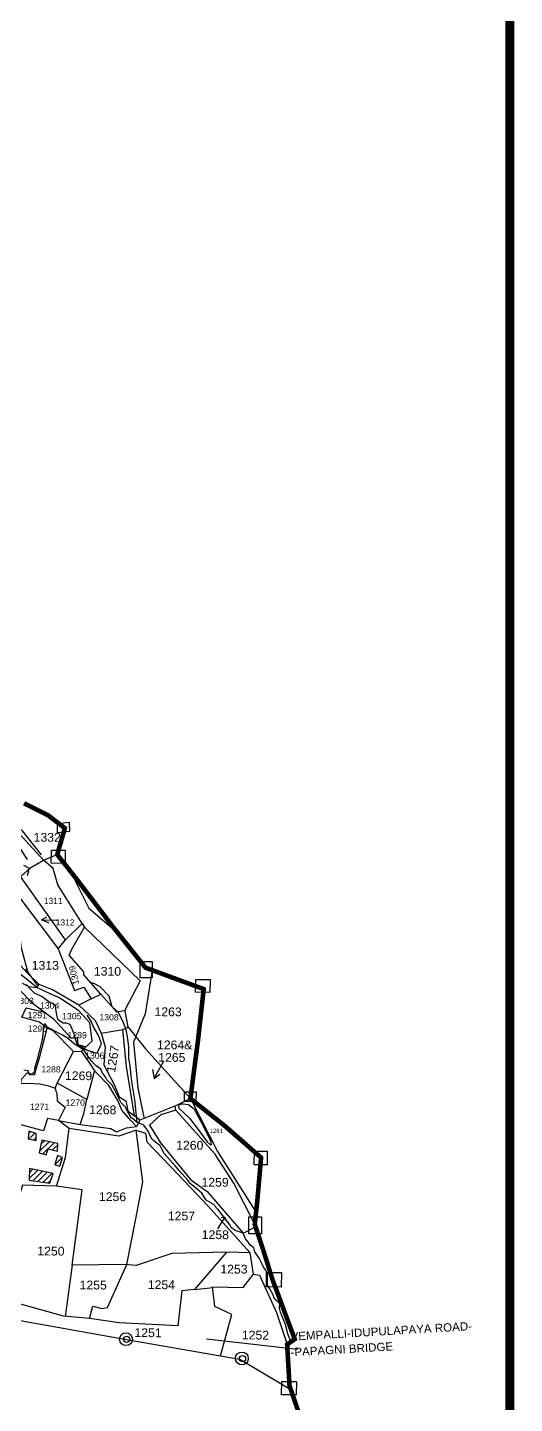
# Model space of a CAD drawing. Header units: inches. Extents: x 215816 to 245985, y 1583903 to 1595496.
# Drawn here: x 228231 to 229290, y 1586184 to 1589176 of the extents above; entities that cross this region are included whole.
import ezdxf
from ezdxf.enums import TextEntityAlignment as Align

# ---------------------------------------------------------------- set-up
doc = ezdxf.new("R2010")
doc.units = ezdxf.units.IN
doc.header["$MEASUREMENT"] = 0
doc.linetypes.add('ACAD_ISO03W100', pattern=[30, 12, -18])
for name, color, linetype in [('BOUNDRY STONES', 240, 'Continuous'), ('CSMark', 72, 'Continuous'), ('PLOTS', 7, 'Continuous'), ('PLOTS NO', 7, 'Continuous'), ('ROADS', 1, 'Continuous'), ('STREAMS', 4, 'Continuous'), ('text2', 7, 'Continuous'), ('VILLAGE', 7, 'Continuous'), ('VILLAGE BOUNDRY', 5, 'Continuous')]:
    doc.layers.add(name, color=color, linetype=linetype)
doc.styles.get("Standard").update_dxf_attribs({"font": 'arial.ttf'})
pattern_1 = [(44.589986, (200752.427, 1577799.459), (-6.2172097, 6.3068345), [])]

msp = doc.modelspace()

# ---------------------------------------------------------------- hatches: boundary and pattern name
at = {"layer": 'VILLAGE'}
h = msp.add_hatch(dxfattribs=at)
h.set_pattern_fill('ANSI31', color=30, scale=70.848506, angle=-0.41001423)
h.set_pattern_definition(pattern_1)
h.paths.add_polyline_path([(228231.78864, 1586758.90358), (228249.13163, 1586755.46122), (228249.24305, 1586771.03062), (228233.69696, 1586775.73639)])
h = msp.add_hatch(dxfattribs=at)
h.set_pattern_fill('ANSI31', color=30, scale=70.848506, angle=-0.41001423)
h.set_pattern_definition(pattern_1)
h.paths.add_polyline_path([(228256.36651, 1586728.81462), (228270.89109, 1586724.11621), (228275.28746, 1586737.70706), (228296.12443, 1586732.07417), (228296.66952, 1586748.91894), (228261.67168, 1586756.34361)])
h = msp.add_hatch(dxfattribs=at)
h.set_pattern_fill('ANSI31', color=30, scale=70.848506, angle=-0.41001423)
h.set_pattern_definition(pattern_1)
edge = h.paths.add_edge_path()
edge.add_line((228290.91796, 1586702.71287), (228301.11177, 1586699.57696))
edge.add_line((228301.11177, 1586699.57696), (228306.87718, 1586718.31837))
edge.add_line((228306.87718, 1586718.31837), (228295.82493, 1586722.81899))
edge.add_line((228295.82493, 1586722.81899), (228289.75021, 1586703.07211))
h = msp.add_hatch(dxfattribs=at)
h.set_pattern_fill('ANSI31', color=30, scale=70.848506, angle=-0.41001423)
h.set_pattern_definition(pattern_1)
h.paths.add_polyline_path([(228234.48843, 1586669.16853), (228279.13854, 1586662.72299), (228286.43933, 1586683.60123), (228234.9265, 1586694.69035)])

# ---------------------------------------------------------------- linework, layer by layer
at = {"color": 5, "const_width": 20}
msp.add_lwpolyline([(215826.3046, 1593914.89263), (229280.17091, 1593914.89263), (229280.17091, 1584434.03049), (215826.3046, 1584434.03049)], close=True, dxfattribs=at)
at = {"layer": 'BOUNDRY STONES'}
for points in [[(228295.78881, 1587444.87915), (228320.96474, 1587448.2415), (228322.23464, 1587427.68582), (228295.64432, 1587424.68784)], [(228282.62067, 1587386.87612), (228312.73051, 1587386.66065), (228312.52772, 1587358.32197), (228282.41787, 1587358.53744)], [(228475.72783, 1587144.95737), (228501.9411, 1587144.76978), (228501.68507, 1587108.9922), (228475.4718, 1587109.17979)], [(228596.60189, 1587105.83319), (228627.77444, 1587105.61011), (228627.57418, 1587077.62567), (228596.40163, 1587077.84875)], [(228572.17929, 1586861.22011), (228597.32986, 1586861.04012), (228597.1803, 1586840.14035), (228572.02972, 1586840.32033)], [(228724.29302, 1586732.24672), (228752.27746, 1586732.04646), (228752.06706, 1586702.64508), (228724.08261, 1586702.84534)], [(228712.29019, 1586589.56922), (228739.9204, 1586589.37149), (228739.65676, 1586552.53121), (228712.02655, 1586552.72894)], [(228750.74567, 1586468.49423), (228782.98092, 1586468.26354), (228782.75531, 1586436.73677), (228750.52006, 1586436.96745)], [(228783.76719, 1586231.61785), (228815.6482, 1586231.3897), (228815.44034, 1586202.34256), (228783.55932, 1586202.5707)]]:
    msp.add_lwpolyline(points, close=True, dxfattribs=at)
at = {"layer": 'BOUNDRY STONES', "color": 0}
for points in [[(228277.9452, 1587228.55911), (228260.9927, 1587235.76546), (228272.72803, 1587242.05801)], [(228260.9927, 1587235.76546), (228294.28557, 1587234.81871)], [(228502.38835, 1586910.25202), (228506.14043, 1586890.03282), (228518.25281, 1586899.51094)], [(228506.14043, 1586890.03282), (228527.31905, 1586928.84894)], [(228659.85349, 1586588.52746), (228644.0847, 1586563.13419)], [(228652.05529, 1586587.87476), (228659.85349, 1586588.52746), (228660.35104, 1586582.58293)]]:
    msp.add_lwpolyline(points, dxfattribs=at)
at = {"layer": 'PLOTS'}
for points in [[(228068.96956, 1587525.74964), (228124.27251, 1587487.64734), (228137.46563, 1587446.42211), (228159.52013, 1587458.9031), (228175.41776, 1587467.89981), (228204.00296, 1587432.53502), (228265.49498, 1587365.10044), (228295.36289, 1587377.36206)], [(228131.97291, 1587366.74783), (228144.00961, 1587359.57505), (228139.8482, 1587342.45032), (228203.40477, 1587318.45126), (228237.70941, 1587349.49511), (228265.49498, 1587365.10044)], [(228313.33048, 1587191.76429), (228349.24863, 1587227.64906), (228296.55639, 1587311.64227), (228286.24242, 1587346.91554), (228265.49498, 1587365.10044)], [(228211.2535, 1587287.04129), (228297.69261, 1587172.69561), (228313.33048, 1587191.76429), (228215.63148, 1587329.51577)], [(228232.88321, 1587117.4129), (228217.22771, 1587173.74417), (228206.77927, 1587260.78128), (228212.56313, 1587294.72779), (228199.13304, 1587297.46094)], [(228349.24863, 1587227.64906), (228354.34089, 1587219.53181), (228475.86706, 1587102.64824), (228441.65826, 1587037.43627), (228425.32506, 1587034.58895), (228390.20131, 1587074.11547), (228353.33231, 1587115.606), (228353.43671, 1587122.43353), (228321.62444, 1587158.41647), (228326.91017, 1587171.71733), (228354.34089, 1587219.53181)], [(228250.76395, 1587088.38083), (228255.95665, 1587094.68007), (228229.93515, 1587120.31744), (228197.88876, 1587155.03495), (228171.69987, 1587187.0328), (228166.65295, 1587182.90212), (228156.26516, 1587161.39786)], [(228297.69261, 1587172.69561), (228332.75042, 1587081.43356), (228353.31224, 1587089.33228), (228368.95468, 1587063.38956), (228390.20131, 1587074.11547)], [(228219.19502, 1587097.51157), (228233.47724, 1587090.58891), (228250.76395, 1587088.38083), (228184.87239, 1587141.29594), (228156.26516, 1587161.39786)], [(228212.68561, 1587084.08193), (228240.45151, 1587054.85747), (228287.39559, 1587020.35685), (228325.39336, 1586977.84468), (228338.41015, 1586979.42263), (228340.20023, 1586964.65598), (228357.74341, 1586959.06498)], [(228474.7693, 1586799.93453), (228467.49143, 1586785.929), (228455.72225, 1586799.16668), (228435.87127, 1586821.49457), (228426.92747, 1586842.35316), (228407.68211, 1586875.36076), (228378.41866, 1586904.8413), (228365.91946, 1586923.34281), (228348.21589, 1586949.54791), (228371.27694, 1586972.58366), (228366.17551, 1587011.41416), (228342.25519, 1587037.75725), (228300.1883, 1587065.47686), (228280.03098, 1587074.19926), (228250.76395, 1587088.38083)], [(228368.95468, 1587063.38956), (228342.58097, 1587050.07537), (228285.10802, 1587082.84075), (228255.95665, 1587094.68007)], [(228330.75465, 1586948.79388), (228286.83348, 1586994.12334), (228271.83035, 1587000.54371), (228256.49806, 1587012.90816), (228218.30015, 1587023.39374), (228227.73803, 1587044.12212), (228268.30412, 1587034.38774)], [(228342.58097, 1587050.07537), (228377.52925, 1587016.36755), (228390.86601, 1586989.03883), (228438.00568, 1586996.66767), (228449.35259, 1587002.14428), (228443.15476, 1587037.69715)], [(228177.14259, 1586898.90154), (228195.40122, 1586896.99342), (228201.15739, 1586889.84058), (228216.56638, 1586887.86529), (228230.20234, 1586902.45674), (228246.03525, 1586898.03), (228257.36052, 1586938.53653), (228273.58544, 1586999.79264)], [(228449.35259, 1587002.14428), (228487.06445, 1586954.57026), (228585.00067, 1586846.75707), (228554.60899, 1586831.28091), (228489.73114, 1586805.8088), (228474.7693, 1586799.93453), (228463.61595, 1586808.95981), (228445.84333, 1586916.22967), (228438.00568, 1586996.66767)], [(228390.86601, 1586989.03883), (228399.931, 1586959.42318), (228396.86945, 1586920.16993), (228419.37299, 1586877.3171), (228430.30146, 1586850.19092), (228444.70282, 1586842.12167), (228449.18931, 1586820.17925), (228463.61595, 1586808.95981)], [(228376.40611, 1586907.82032), (228359.55826, 1586844.35965), (228294.97278, 1586880.10054), (228330.75465, 1586948.79388), (228348.21589, 1586949.54791)], [(228467.17192, 1586778.01671), (228429.45255, 1586764.71452), (228320.9532, 1586781.34468), (228298.29461, 1586799.13831), (228274.44424, 1586803.4973), (228265.23882, 1586776.521), (228197.25075, 1586794.91295), (228207.39417, 1586856.64543), (228215.45293, 1586879.1794)], [(228216.56638, 1586887.86529), (228215.45293, 1586879.1794), (228232.39505, 1586880.22227), (228257.20752, 1586878.92565), (228274.16591, 1586875.44705), (228290.73236, 1586869.36003), (228294.97278, 1586880.10054)], [(228290.73236, 1586869.36003), (228292.00396, 1586862.56135), (228294.77522, 1586858.62467), (228295.21371, 1586841.64869), (228312.28391, 1586827.72445), (228298.29461, 1586799.13831), (228345.23797, 1586790.55874), (228353.06166, 1586814.56312), (228359.55826, 1586844.35965)], [(228585.00067, 1586846.75707), (228644.10506, 1586731.38072), (228727.88185, 1586598.86238)], [(228553.33328, 1586821.22824), (228520.729, 1586811.11308), (228495.90214, 1586788.93866), (228519.65203, 1586750.55831), (228585.1926, 1586670.87094), (228621.54147, 1586644.23035), (228700.10012, 1586553.86286), (228726.83635, 1586567.63476)], [(228725.06657, 1586572.9845), (228679.76455, 1586662.83838), (228637.9116, 1586726.71841), (228553.33328, 1586821.22824), (228552.01166, 1586830.26116)], [(228293.66175, 1586655.9712), (228313.52812, 1586718.62485), (228320.9532, 1586781.34468)], [(228345.23797, 1586790.55874), (228412.21701, 1586781.62415), (228424.29647, 1586774.45018), (228445.82193, 1586783.24881), (228467.49143, 1586785.929)], [(228365.64805, 1586368.57455), (228373.08668, 1586395.1095), (228392.18598, 1586389.75532), (228405.04599, 1586392.55655), (228446.58832, 1586485.71718), (228466.06736, 1586584.90019), (228481.85583, 1586665.2916), (228467.17192, 1586778.01671), (228487.47243, 1586771.18932), (228490.53907, 1586752.86418), (228558.086, 1586681.68135), (228622.77793, 1586613.50719), (228715.38188, 1586511.29175)], [(228327.5051, 1586484.62741), (228349.29027, 1586647.83872), (228293.66175, 1586655.9712), (228220.04105, 1586658.52671), (228145.27293, 1586418.70927)], [(227807.35712, 1586401.32183), (227867.39032, 1586533.84216), (227893.87277, 1586611.45237), (227954.92788, 1586567.76664), (228006.57713, 1586451.22957), (228043.6527, 1586434.22385), (228214.92159, 1586363.8319), (228446.31445, 1586323.0319), (228650.57726, 1586287.01556), (228692.89539, 1586279.55388), (228803.56896, 1586213.75805)], [(228663.30068, 1586512.82133), (228544.6675, 1586509.83076), (228467.15037, 1586483.36651), (228442.75108, 1586486.15585), (228327.5051, 1586484.62741), (228312.60704, 1586373.01332)], [(228722.35199, 1586464.68285), (228715.38188, 1586511.29175), (228663.30068, 1586512.82133), (228594.09238, 1586431.6569), (228633.58051, 1586436.0441)], [(228650.57726, 1586287.01556), (228675.06448, 1586376.83942), (228638.23109, 1586394.18535), (228633.45695, 1586437.15619), (228699.9705, 1586435.75685), (228722.35199, 1586464.68285), (228735.26994, 1586462.28197), (228772.57469, 1586381.68181), (228795.50867, 1586311.88056)], [(228594.09238, 1586431.6569), (228566.25332, 1586428.56393), (228557.95413, 1586352.09864), (228430.26216, 1586359.12605), (228365.64805, 1586368.57455), (228308.83184, 1586373.32925), (228137.08212, 1586420.98184), (228006.57713, 1586451.22957)]]:
    msp.add_lwpolyline(points, dxfattribs=at)
at = {"layer": 'PLOTS NO', "color": 0}
for centre, radius in [((228445.05035, 1586323.31318), 13.978), ((228446.46475, 1586322.94881), 6.73992), ((228696.97812, 1586281.4799), 13.978), ((228698.39252, 1586281.11553), 6.73992)]:
    msp.add_circle(centre, radius, dxfattribs=at)
at = {"layer": 'ROADS'}
for points in [[(228230.30767, 1587366.87593), (228172.41452, 1587455.02214), (228186.21809, 1587464.08812), (228218.70485, 1587429.23141), (228260.33047, 1587376.9825)], [(228324.45051, 1587340.58003), (228363.90208, 1587261.00051), (228428.36606, 1587205.36755)], [(228502.01419, 1587125.92383), (228486.74193, 1587030.78078), (228461.19337, 1586969.32135), (228470.31998, 1586870.26303), (228483.50077, 1586805.25337)]]:
    msp.add_lwpolyline(points, dxfattribs=at)
at = {"layer": 'STREAMS', "color": 4}
for points in [[(228222.2123, 1587354.57437), (228234.15882, 1587347.98784), (228229.60434, 1587331.20667)], [(228226.51242, 1587128.14163), (228251.82492, 1587093.23716)], [(228227.90517, 1587094.73383), (228239.61915, 1587082.34589), (228245.72915, 1587075.63747), (228262.61113, 1587068.3393), (228279.88846, 1587055.50586), (228290.24596, 1587051.28059), (228293.71807, 1587028.4245), (228295.73249, 1587019.58888), (228308.13766, 1587011.19781), (228315.40864, 1587011.14577), (228322.66122, 1587008.4994), (228327.26113, 1586998.0887), (228331.34179, 1586987.68161), (228335.40388, 1586974.68019), (228336.41657, 1586971.04069), (228337.93756, 1586965.84086), (228352.9321, 1586956.39356), (228360.16983, 1586951.67172), (228382.46135, 1586945.80436), (228391.95839, 1586966.49207), (228384.30166, 1586985.22704), (228374.55641, 1587002.42019), (228368.9325, 1587014.9139), (228360.19623, 1587027.94877)], [(228469.13731, 1586794.82227), (228464.38122, 1586844.05062), (228458.56361, 1586878.71987), (228456.0881, 1586896.0514), (228453.64976, 1586918.57682), (228451.16187, 1586934.17699), (228451.34151, 1586959.28079), (228448.03057, 1586980.94677), (228445.54267, 1586996.54694), (228439.58259, 1587011.30638), (228435.31851, 1587020.85952), (228427.61924, 1587034.76563), (228414.70275, 1587046.11205), (228408.22184, 1587069.40815), (228389.05592, 1587089.38701), (228376.41521, 1587096.09131), (228368.71579, 1587099.45338), (228365.41366, 1587100.57927)], [(228805.29599, 1586317.88131), (228801.04094, 1586323.8432), (228797.23156, 1586334.91527), (228794.63849, 1586344.34242), (228791.64773, 1586355.40863), (228787.2319, 1586367.50766), (228781.19916, 1586382.48183), (228779.20977, 1586390.47284), (228779.27856, 1586400.08541), (228771.35443, 1586408.11897), (228766.48238, 1586413.67623), (228765.49273, 1586418.38757), (228758.20902, 1586432.6777), (228753.15276, 1586441.0997), (228752.90892, 1586464.21376), (228748.88314, 1586473.65108), (228744.0184, 1586480.231), (228740.18723, 1586488.23519), (228734.53753, 1586499.52498), (228725.59766, 1586513.38727), (228723.2018, 1586521.7903), (228714.85512, 1586527.98602), (228711.41707, 1586533.73759), (228705.12857, 1586541.55488), (228700.10012, 1586553.86286), (228682.74452, 1586559.50946), (228674.80414, 1586565.29324), (228670.35904, 1586573.30183), (228644.38908, 1586605.87749), (228634.64618, 1586617.07304), (228619.64831, 1586626.01566), (228610.25866, 1586640.80825), (228599.84456, 1586649.71798), (228584.87245, 1586662.25998), (228579.68523, 1586669.49616), (228567.01204, 1586683.0033), (228551.74523, 1586700.12858), (228528.03826, 1586727.45848), (228518.98779, 1586743.88479), (228501.41036, 1586758.40878), (228496.89433, 1586767.93078), (228493.3467, 1586775.4825), (228483.5038, 1586789.15654), (228469.13731, 1586794.82227), (228456.1179, 1586805.71407), (228448.02848, 1586819.18841), (228442.86015, 1586829.04235), (228434.47135, 1586837.53596), (228420.30877, 1586864.90154), (228413.82743, 1586876.42762), (228403.03441, 1586887.36955), (228399.39367, 1586894.57037), (228393.30359, 1586903.42872), (228389.86802, 1586910.62808), (228380.05182, 1586917.77867), (228371.29665, 1586926.86109), (228362.35245, 1586938.19971), (228356.67386, 1586947.26012), (228354.03533, 1586951.17392), (228343.42254, 1586958.62964), (228335.04821, 1586963.60942), (228317.46332, 1586978.36897), (228306.84157, 1586984.59483), (228289.88057, 1586993.5309), (228274.14424, 1587001.63828), (228268.05253, 1587010.29164), (228265.10044, 1586999.03808), (228262.87907, 1586975.27466), (228260.35623, 1586966.68302), (228257.39958, 1586954.81449), (228250.85936, 1586929.44199), (228245.60835, 1586912.2601), (228246.37924, 1586906.64294), (228238.3199, 1586898.29584), (228235.24317, 1586898.31786), (228232.02303, 1586906.95067), (228222.80341, 1586908.45165)], [(228559.94846, 1586825.9802), (228582.87937, 1586804.23911), (228599.89247, 1586782.67864), (228621.4656, 1586752.79659), (228629.32965, 1586745.55088), (228631.13628, 1586746.61634), (228629.39653, 1586754.89671), (228608.11215, 1586797.46683), (228594.26015, 1586822.72912), (228580.65993, 1586832.89165), (228569.15672, 1586834.41195), (228564.1196, 1586834.448), (228560.63215, 1586832.0559), (228558.80219, 1586829.35555), (228559.94846, 1586825.9802)]]:
    msp.add_lwpolyline(points, dxfattribs=at)
at = {"layer": 'text2', "color": 2}
msp.add_lwpolyline([(228620, 1586324), (228817.72904, 1586301.43914)], dxfattribs=at)
at = {"layer": 'VILLAGE', "color": 30}
for points in [[(228231.78864, 1586758.90358), (228249.13163, 1586755.46122), (228249.24305, 1586771.03062), (228233.69696, 1586775.73639), (228231.78864, 1586758.90358)], [(228256.36651, 1586728.81462), (228270.89109, 1586724.11621), (228275.28746, 1586737.70706), (228296.12443, 1586732.07417), (228296.66952, 1586748.91894), (228261.67168, 1586756.34361), (228256.36651, 1586728.81462)], [(228290.91796, 1586702.71287), (228301.11177, 1586699.57696), (228306.87718, 1586718.31837), (228295.82493, 1586722.81899), (228289.75021, 1586703.07211)], [(228234.48843, 1586669.16853), (228279.13854, 1586662.72299), (228286.43933, 1586683.60123), (228234.9265, 1586694.69035), (228234.48843, 1586669.16853)]]:
    msp.add_lwpolyline(points, dxfattribs=at)
at = {"layer": 'VILLAGE BOUNDRY', "linetype": 'ACAD_ISO03W100', "const_width": 10}
msp.add_lwpolyline([(228223.07264, 1587488.99419), (228275.47911, 1587462.68595), (228311.90098, 1587434.81326), (228295.36289, 1587377.36206), (228340.03626, 1587320.87145), (228417.38245, 1587219.1219), (228487.57136, 1587131.22712), (228613.96583, 1587084.81606), (228601.41661, 1586971.97149), (228585.00067, 1586846.75707), (228660.26155, 1586786.95282), (228738.83033, 1586718.31713), (228730.69713, 1586624.74026), (228725.06657, 1586572.9845), (228744.8194, 1586513.27504), (228763.40147, 1586453.64308), (228812.13163, 1586323.30613), (228795.50867, 1586311.88056), (228800.69475, 1586222.18206), (228895.08394, 1585945.53668)], dxfattribs=at)

# ---------------------------------------------------------------- texts
at = {"layer": 'CSMark', "color": 1}
for s, p in [('VEMPALLI-IDUPULAPAYA ROAD-', (228802.90585, 1586328.94632)), ('-PAPAGNI BRIDGE', (228802.90585, 1586294.93299))]:
    msp.add_text(s, height=18, rotation=3.36168697, dxfattribs=at).set_placement(p, align=Align.MIDDLE_LEFT)
at = {"layer": 'PLOTS NO'}
for s, height, rotation, p in [('1332', 19.062325, 359.58998577, (228243.84839, 1587405.57377)), ('1311', 13.246371, 359.58998577, (228265.92385, 1587270.27233)), ('1312', 13.246371, 359.58998577, (228291.80251, 1587223.32593)), ('1313', 19.062325, 359.58998577, (228239.7305, 1587127.16148)), ('1309', 13.557836, 103.32625408, (228343.23238, 1587096.06999)), ('1310', 19.062325, 359.58998577, (228374.96149, 1587114.14918)), ('1303', 13.557836, 359.58998577, (228202.29376, 1587052.68319)), ('1304', 13.557836, 359.58998577, (228257.83743, 1587042.36667)), ('1291', 13.557836, 359.58998577, (228230.76988, 1587021.62548)), ('1305', 13.557836, 359.58998577, (228305.85095, 1587019.35097)), ('1308', 13.557836, 359.58998577, (228386.95773, 1587016.99929)), ('1263', 19.062325, 359.58998577, (228506.8212, 1587026.05967)), ('1290', 13.557836, 359.58998577, (228230.91371, 1586992.22157)), ('1289', 13.557836, 359.58998577, (228317.60458, 1586978.13963)), ('1267', 19.062325, 80.86828797, (228421.0658, 1586902.11971)), ('1264&', 19.062325, 359.58998577, (228512.32881, 1586954.14045)), ('1306', 13.557836, 359.58998577, (228355.8954, 1586933.6182)), ('1265', 19.062325, 359.58998577, (228514.96772, 1586926.87746)), ('1288', 13.557836, 359.58998577, (228260.74658, 1586903.79943)), ('1269', 19.062325, 359.58998577, (228312.05054, 1586887.01522)), ('1270', 13.557836, 359.58998577, (228313.367, 1586831.50979)), ('1271', 13.557836, 359.58998577, (228235.71889, 1586822.14641)), ('1268', 19.062325, 359.58998577, (228364.65805, 1586812.92115)), ('1261', 9.142622, 359.58998577, (228627.20924, 1586772.02461)), ('1260', 19.062325, 359.58998577, (228553.98533, 1586735.84454)), ('1259', 19.062325, 359.58998577, (228609.02684, 1586655.35652)), ('1256', 19.062325, 359.58998577, (228385.97753, 1586623.9075)), ('1257', 19.062325, 359.58998577, (228535.88123, 1586582.12909)), ('1258', 19.062325, 359.58998577, (228609.62728, 1586541.24993)), ('1250', 19.062325, 359.58998577, (228251.93257, 1586505.6386)), ('1253', 19.062325, 359.58998577, (228650.18482, 1586466.40051)), ('1255', 19.062325, 359.58998577, (228343.86395, 1586431.81699)), ('1254', 19.062325, 359.58998577, (228492.30021, 1586432.49273)), ('1251', 19.062325, 359.58998577, (228463.213, 1586328.09686)), ('1252', 19.062325, 359.58998577, (228696.98197, 1586322.91471))]:
    msp.add_text(s, height=height, rotation=rotation, dxfattribs=at).set_placement(p)

doc.saveas('drawing.dxf')
